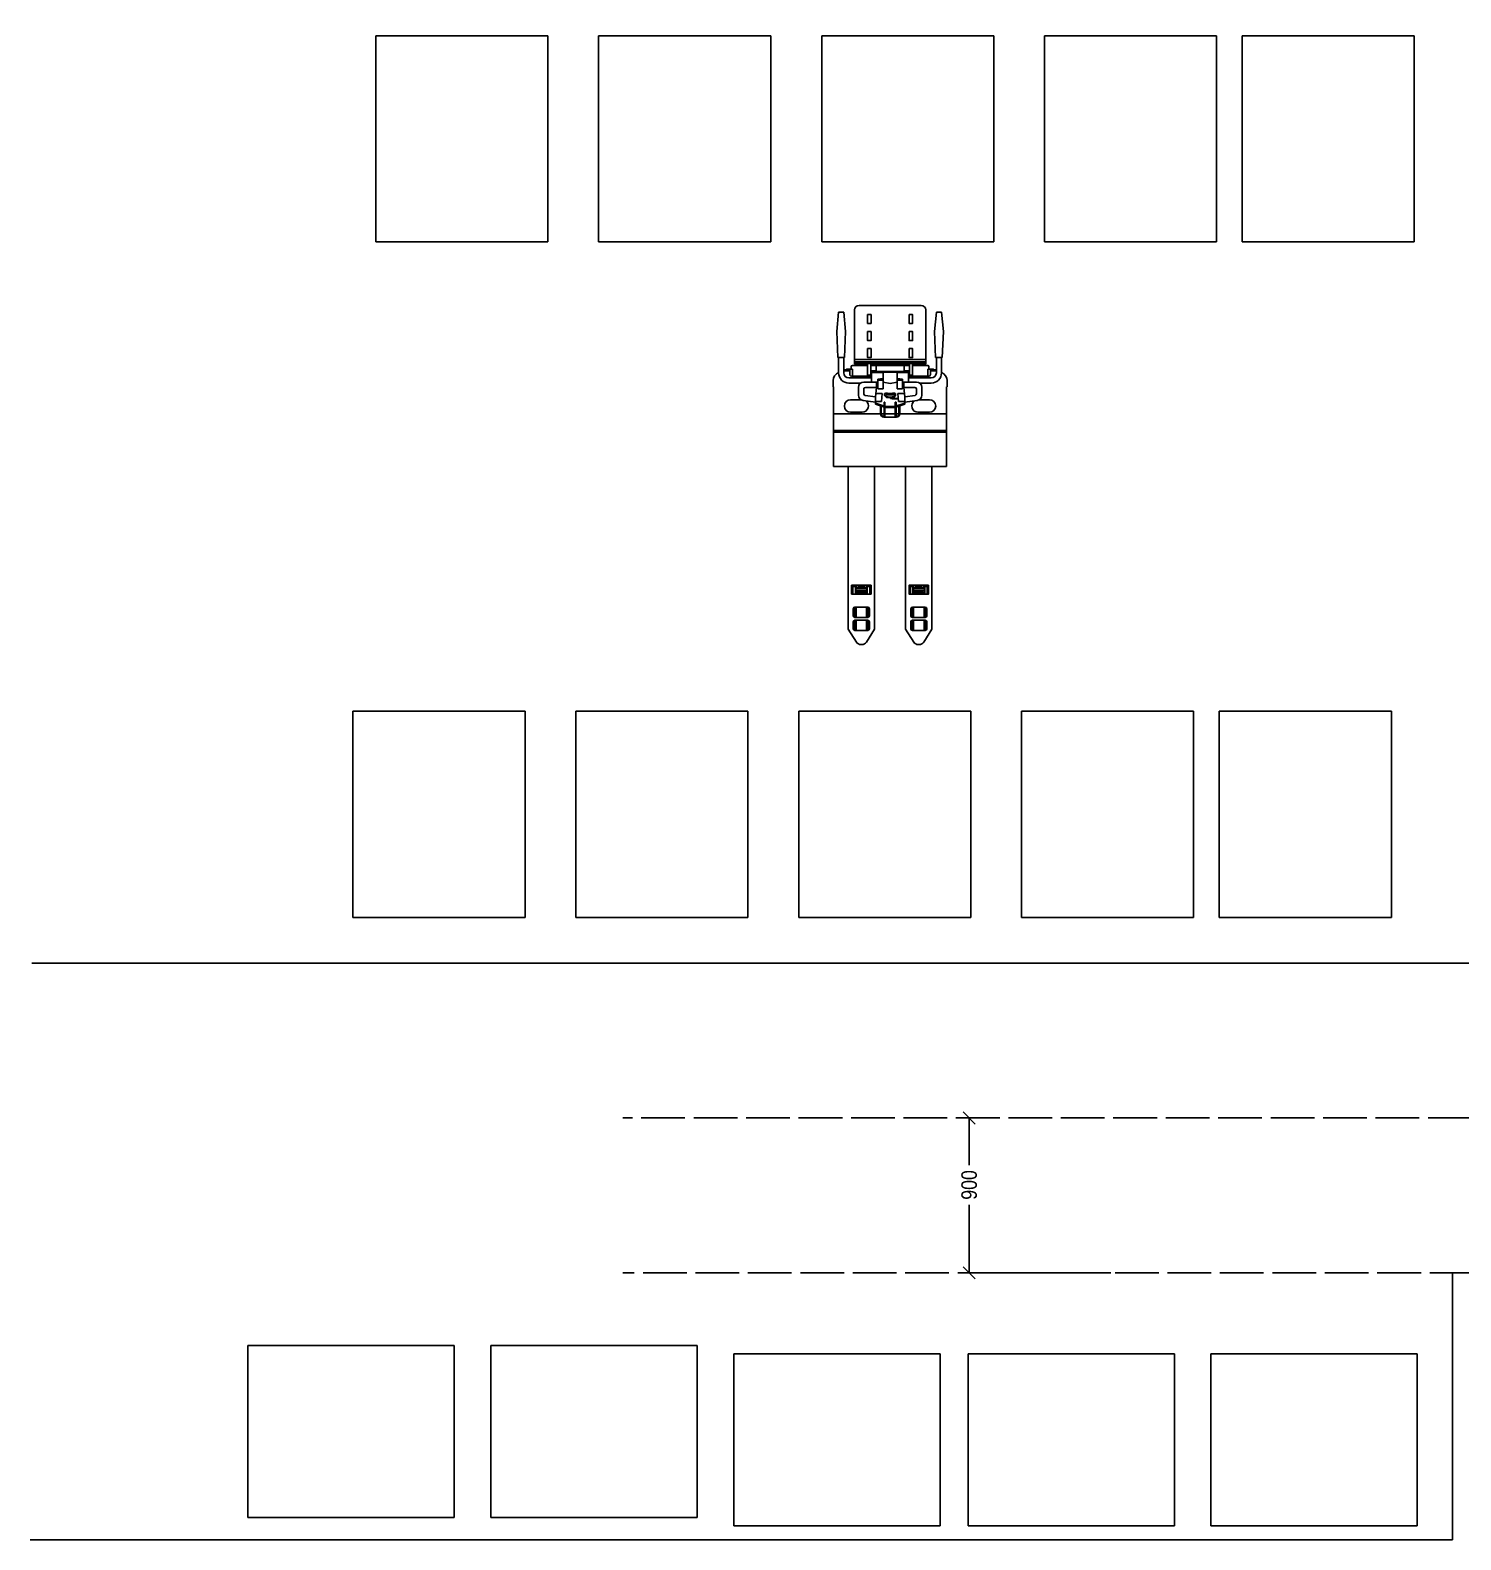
# Model space of a CAD drawing. Header units: millimetres. Extents: x -9564 to 48820, y -25359 to 24346.
# Drawn here: x 30675 to 38989, y -25359 to -16585 of the extents above; entities that cross this region are included whole.
import ezdxf

# ---------------------------------------------------------------- set-up
doc = ezdxf.new("R2010")
doc.units = ezdxf.units.MM
doc.header["$LTSCALE"] = 100
doc.linetypes.add('DASHEDX2', pattern=[3.048, 2.54, -0.508])
for name, color, linetype in [('Area circulacion', 50, 'DASHEDX2'), ('Cotas secundarias', 81, 'Continuous'), ('Maquinas', 200, 'Continuous'), ('Mesas-estantes', 230, 'Continuous'), ('MUROS', 7, 'Continuous')]:
    doc.layers.add(name, color=color, linetype=linetype)
doc.styles.add('OpenSansCondensed-Light', font='OpenSansCondensed-Light.ttf')
doc.dimstyles.new('Cotas Mateo', dxfattribs={"dimtxt": 90, "dimasz": 70, "dimexe": 0.375, "dimexo": 0.125, "dimgap": 0.1, "dimtad": 1, "dimzin": 12, "dimdsep": 46, "dimtxsty": 'OpenSansCondensed-Light', "dimblk": 'OBLIQUE', "dimcen": 2.5, "dimazin": 3, "dimtfac": 0.5, "dimtmove": 2, "dimatfit": 3, "dimarcsym": 0})

# ---------------------------------------------------------------- blocks, each defined once
blk = doc.blocks.new('_OBLIQUE')
at = {"color": 0, "linetype": 'ByBlock'}
blk.add_line((-0.5, -0.5), (0.5, 0.5), dxfattribs=at)
blk = doc.blocks.new('*D63')
at = {"layer": 'Cotas secundarias', "color": 0, "lineweight": -2, "transparency": 16777216}
for p, q in [((36132.2, -22907), (36131.8, -22907)), ((36132.2, -22907), (36132.2, -23180.4)), ((36132.2, -23807), (36132.2, -23412)), ((36954.9, -23807), (36131.8, -23807))]:
    blk.add_line(p, q, dxfattribs=at)
at = {"layer": 'Defpoints', "color": 0, "transparency": 16777216}
for p in [(36132.3, -22907), (36132.2, -23807), (36955, -23807)]:
    blk.add_point(p, dxfattribs=at)
at = {"layer": 'Cotas secundarias', "color": 0, "lineweight": -2, "transparency": 16777216, "xscale": 70, "yscale": 70, "zscale": 70}
for p, rotation in [((36132.2, -22907), 90), ((36132.2, -23807), 270)]:
    blk.add_blockref('_OBLIQUE', p, dxfattribs=dict(at, rotation=rotation))
at = {"layer": 'Cotas secundarias', "color": 0, "transparency": 16777216, "insert": (36132.2, -23296.2), "char_height": 90, "attachment_point": 5, "rotation": 90, "style": 'OpenSansCondensed-Light'}
blk.add_mtext('900', dxfattribs=at)

msp = doc.modelspace()

# ---------------------------------------------------------------- linework, layer by layer
msp.add_lwpolyline([(30683.758, -16103.441), (39040.649, -16103.441), (39040.649, -22006.953), (30683.758, -22006.953)])
at = {"layer": 'Area circulacion', "color": 2}
for p, q in [((43953.695, -22006.953), (34119.756, -22006.953)), ((44843.695, -22906.953), (34119.756, -22906.953)), ((44853.695, -23806.953), (34119.756, -23806.953))]:
    msp.add_line(p, q, dxfattribs=at)
at = {"layer": 'Maquinas'}
for p, q in [((35362.697, -18336.082), (35373.497, -18223.582)), ((35403.197, -18223.582), (35373.497, -18223.582)), ((35413.997, -18336.082), (35403.197, -18223.582)), ((35465.297, -18210.701), (35465.297, -18525.982)), ((35852.578, -18183.982), (35492.016, -18183.982)), ((35879.297, -18210.701), (35879.297, -18525.982)), ((35930.597, -18336.082), (35941.397, -18223.582)), ((35941.397, -18223.582), (35971.097, -18223.582)), ((35981.897, -18336.082), (35971.097, -18223.582)), ((35362.697, -18336.082), (35368.997, -18486.382)), ((35413.997, -18336.082), (35407.697, -18486.382)), ((35930.597, -18336.082), (35936.897, -18486.382)), ((35981.897, -18336.082), (35975.597, -18486.382)), ((35407.697, -18486.382), (35368.997, -18486.382)), ((35373.497, -18486.382), (35373.497, -18576.382)), ((35403.197, -18576.382), (35403.197, -18486.382)), ((35879.297, -18498.982), (35465.297, -18498.982)), ((35879.297, -18512.482), (35465.297, -18512.482)), ((35936.897, -18486.382), (35975.597, -18486.382)), ((35941.397, -18576.382), (35941.397, -18486.382)), ((35971.097, -18486.382), (35971.097, -18576.382)), ((35415.797, -18558.382), (35403.197, -18558.382)), ((35403.197, -18563.782), (35438.297, -18563.782)), ((35415.797, -18558.382), (35419.397, -18554.782)), ((35419.397, -18554.782), (35453.597, -18554.782)), ((35438.297, -18586.282), (35438.297, -18554.782)), ((35446.397, -18540.382), (35446.397, -18554.782)), ((35447.297, -18595.282), (35565.197, -18595.282)), ((35453.597, -18533.182), (35541.797, -18533.182)), ((35453.597, -18554.782), (35453.597, -18595.282)), ((35879.297, -18521.482), (35465.297, -18521.482)), ((35465.297, -18525.982), (35541.797, -18525.982)), ((35541.797, -18521.482), (35541.797, -18595.282)), ((35541.797, -18588.982), (35559.797, -18588.982)), ((35559.797, -18521.482), (35559.797, -18595.282)), ((35784.797, -18525.982), (35559.797, -18525.982)), ((35672.297, -18533.182), (35559.797, -18533.182)), ((35559.797, -18563.782), (35591.297, -18563.782)), ((35559.797, -18569.182), (35636.297, -18569.182)), ((35565.197, -18629.434), (35565.197, -18573.682)), ((35565.197, -18573.682), (35631.797, -18573.682)), ((35591.297, -18533.182), (35591.297, -18573.682)), ((35631.797, -18573.682), (35633.597, -18571.882)), ((35631.797, -18669.034), (35631.797, -18573.682)), ((35633.597, -18571.882), (35710.997, -18571.882)), ((35636.297, -18569.182), (35638.097, -18567.382)), ((35638.097, -18567.382), (35706.497, -18567.382)), ((35672.297, -18533.182), (35784.797, -18533.182)), ((35708.297, -18569.182), (35706.497, -18567.382)), ((35784.797, -18569.182), (35708.297, -18569.182)), ((35712.797, -18573.682), (35710.997, -18571.882)), ((35779.397, -18573.682), (35712.797, -18573.682)), ((35712.797, -18669.034), (35712.797, -18573.682)), ((35753.297, -18533.182), (35753.297, -18573.682)), ((35784.797, -18563.782), (35753.297, -18563.782)), ((35779.397, -18629.434), (35779.397, -18573.682)), ((35897.297, -18595.282), (35779.397, -18595.282)), ((35784.797, -18521.482), (35784.797, -18595.282)), ((35802.797, -18588.982), (35784.797, -18588.982)), ((35802.797, -18521.482), (35802.797, -18595.282)), ((35879.297, -18525.982), (35802.797, -18525.982)), ((35890.997, -18533.182), (35802.797, -18533.182)), ((35890.997, -18554.782), (35890.997, -18595.282)), ((35925.197, -18554.782), (35890.997, -18554.782)), ((35898.197, -18540.382), (35898.197, -18554.782)), ((35906.297, -18586.282), (35906.297, -18554.782)), ((35941.397, -18563.782), (35906.297, -18563.782)), ((35928.797, -18558.382), (35925.197, -18554.782)), ((35928.797, -18558.382), (35941.397, -18558.382)), ((35341.097, -18621.382), (35341.097, -18658.282)), ((35341.097, -18658.282), (35343.797, -18658.282)), ((35343.797, -18813.982), (35343.797, -18658.282)), ((35432.897, -18606.082), (35565.197, -18606.082)), ((35432.897, -18635.782), (35500.627, -18635.782)), ((35488.091, -18705.934), (35488.091, -18660.934)), ((35600.297, -18629.434), (35519.591, -18629.434)), ((35519.591, -18669.934), (35519.591, -18698.128)), ((35600.297, -18660.934), (35528.591, -18660.934)), ((35587.091, -18715.576), (35593.097, -18660.934)), ((35593.097, -18629.434), (35593.097, -18660.934)), ((35631.797, -18608.734), (35600.297, -18613.234)), ((35600.297, -18613.234), (35600.297, -18660.934)), ((35600.297, -18619.534), (35631.797, -18619.534)), ((35600.297, -18660.934), (35600.297, -18669.034)), ((35600.297, -18669.034), (35631.797, -18669.034)), ((35631.797, -18630.382), (35672.297, -18637.582)), ((35712.797, -18630.382), (35672.297, -18637.582)), ((35712.797, -18608.734), (35744.297, -18613.234)), ((35744.297, -18619.534), (35712.797, -18619.534)), ((35744.297, -18669.034), (35712.797, -18669.034)), ((35744.297, -18613.234), (35744.297, -18660.934)), ((35744.297, -18629.434), (35825.003, -18629.434)), ((35744.297, -18660.934), (35816.003, -18660.934)), ((35744.297, -18660.934), (35744.297, -18669.034)), ((35751.497, -18629.434), (35751.497, -18660.934)), ((35757.503, -18715.576), (35751.497, -18660.934)), ((35911.697, -18606.082), (35779.397, -18606.082)), ((35825.003, -18669.934), (35825.003, -18698.128)), ((35911.697, -18635.782), (35843.968, -18635.782)), ((35856.503, -18705.934), (35856.503, -18660.934)), ((36000.797, -18813.982), (36000.797, -18658.282)), ((36003.497, -18658.282), (36000.797, -18658.282)), ((36003.497, -18621.382), (36003.497, -18658.282)), ((35442.797, -18732.982), (35503.447, -18732.982)), ((35587.091, -18747.396), (35515.136, -18737.117)), ((35587.091, -18715.576), (35527.318, -18707.038)), ((35587.091, -18747.396), (35587.091, -18715.576)), ((35587.091, -18747.396), (35587.091, -18742.896)), ((35587.091, -18742.896), (35623.091, -18742.896)), ((35587.091, -18747.396), (35587.091, -18759.096)), ((35587.091, -18752.473), (35646.294, -18771.682)), ((35587.091, -18759.096), (35645.297, -18777.982)), ((35626.691, -18696.996), (35589.133, -18696.996)), ((35616.194, -18768.539), (35616.194, -18813.982)), ((35620.694, -18769.999), (35620.694, -18813.982)), ((35623.091, -18742.896), (35626.691, -18696.996)), ((35637.794, -18746.748), (35637.794, -18768.924)), ((35637.794, -18746.748), (35642.294, -18746.748)), ((35637.794, -18775.548), (35637.794, -18832.882)), ((35645.297, -18696.082), (35639.897, -18696.082)), ((35639.897, -18696.082), (35639.897, -18708.682)), ((35650.697, -18719.482), (35639.897, -18708.682)), ((35642.294, -18746.748), (35642.294, -18770.384)), ((35645.297, -18693.382), (35657.897, -18693.382)), ((35645.297, -18693.382), (35645.297, -18696.082)), ((35698.301, -18771.682), (35646.294, -18771.682)), ((35647.097, -18712.282), (35647.097, -18703.282)), ((35647.097, -18703.282), (35697.497, -18703.282)), ((35650.697, -18712.282), (35647.097, -18712.282)), ((35650.697, -18714.982), (35650.697, -18712.282)), ((35660.597, -18714.982), (35650.697, -18714.982)), ((35650.697, -18719.482), (35693.897, -18719.482)), ((35657.897, -18693.382), (35657.897, -18696.082)), ((35686.697, -18696.082), (35657.897, -18696.082)), ((35660.597, -18717.682), (35660.597, -18714.982)), ((35660.597, -18717.682), (35683.997, -18717.682)), ((35693.897, -18722.196), (35674.097, -18722.196)), ((35674.097, -18724.896), (35674.097, -18722.196)), ((35683.997, -18724.896), (35674.097, -18724.896)), ((35683.997, -18717.682), (35683.997, -18714.982)), ((35683.997, -18714.982), (35693.897, -18714.982)), ((35683.997, -18724.896), (35683.997, -18727.596)), ((35720.303, -18727.596), (35683.997, -18727.596)), ((35686.697, -18693.382), (35686.697, -18696.082)), ((35699.297, -18693.382), (35686.697, -18693.382)), ((35693.897, -18719.482), (35704.697, -18708.682)), ((35693.897, -18714.982), (35693.897, -18712.282)), ((35693.897, -18712.282), (35697.497, -18712.282)), ((35693.897, -18722.196), (35693.897, -18724.896)), ((35720.091, -18724.896), (35693.897, -18724.896)), ((35697.497, -18712.282), (35697.497, -18703.282)), ((35757.503, -18752.473), (35698.301, -18771.682)), ((35699.297, -18693.382), (35699.297, -18696.082)), ((35699.297, -18696.082), (35704.697, -18696.082)), ((35757.503, -18759.096), (35699.297, -18777.982)), ((35702.3, -18746.748), (35702.3, -18770.384)), ((35706.8, -18746.748), (35702.3, -18746.748)), ((35704.697, -18696.082), (35704.697, -18708.682)), ((35706.8, -18746.748), (35706.8, -18768.924)), ((35706.8, -18775.548), (35706.8, -18832.882)), ((35721.503, -18742.896), (35717.903, -18696.996)), ((35717.903, -18696.996), (35755.461, -18696.996)), ((35757.503, -18742.896), (35721.503, -18742.896)), ((35723.9, -18769.999), (35723.9, -18813.982)), ((35728.4, -18768.539), (35728.4, -18813.982)), ((35757.503, -18715.576), (35817.276, -18707.038)), ((35757.503, -18747.396), (35757.503, -18715.576)), ((35757.503, -18747.396), (35829.458, -18737.117)), ((35757.503, -18747.396), (35757.503, -18742.896)), ((35757.503, -18747.396), (35757.503, -18759.096)), ((35901.797, -18732.982), (35841.147, -18732.982)), ((35343.797, -18813.982), (35616.194, -18813.982)), ((35343.797, -19120.882), (35343.797, -18813.982)), ((35442.797, -18804.982), (35510.297, -18804.982)), ((35620.694, -18813.982), (35637.794, -18813.982)), ((35635.094, -18828.382), (35637.794, -18828.382)), ((35635.094, -18832.882), (35709.5, -18832.882)), ((35642.294, -18777.008), (35642.294, -18832.882)), ((35642.294, -18813.982), (35702.3, -18813.982)), ((35699.297, -18777.982), (35645.297, -18777.982)), ((35702.3, -18777.008), (35702.3, -18832.882)), ((35706.8, -18813.982), (35723.9, -18813.982)), ((35709.5, -18828.382), (35706.8, -18828.382)), ((35728.4, -18813.982), (36000.797, -18813.982)), ((35901.797, -18804.982), (35834.297, -18804.982)), ((36000.797, -19120.882), (36000.797, -18813.982)), ((35343.797, -18911.182), (36000.797, -18911.182)), ((35343.797, -18920.182), (36000.797, -18920.182)), ((35343.797, -19120.882), (36000.797, -19120.882)), ((35429.297, -20066.782), (35429.297, -19120.882)), ((35582.297, -20066.782), (35582.297, -19120.882)), ((35762.297, -20066.782), (35762.297, -19120.882)), ((35915.297, -20066.782), (35915.297, -19120.882)), ((35456.159, -19862.482), (35456.159, -19810.282)), ((35456.159, -19818.382), (35470.559, -19818.382)), ((35470.559, -19857.982), (35470.559, -19818.382)), ((35472.359, -19829.182), (35536.259, -19829.182)), ((35472.359, -19841.782), (35472.359, -19829.182)), ((35476.859, -19826.482), (35476.859, -19812.982)), ((35476.859, -19812.982), (35490.359, -19812.982)), ((35476.859, -19826.482), (35536.259, -19826.482)), ((35490.359, -19826.482), (35490.359, -19812.982)), ((35493.059, -19826.482), (35493.059, -19818.382)), ((35493.059, -19818.382), (35517.359, -19818.382)), ((35517.359, -19826.482), (35517.359, -19818.382)), ((35522.759, -19826.482), (35522.759, -19812.982)), ((35522.759, -19812.982), (35536.259, -19812.982)), ((35536.259, -19826.482), (35536.259, -19812.982)), ((35536.259, -19841.782), (35536.259, -19829.182)), ((35554.259, -19818.382), (35539.859, -19818.382)), ((35539.859, -19862.482), (35539.859, -19818.382)), ((35554.259, -19862.482), (35554.259, -19818.382)), ((35790.335, -19862.482), (35790.335, -19818.382)), ((35790.335, -19818.382), (35804.735, -19818.382)), ((35804.735, -19862.482), (35804.735, -19818.382)), ((35808.335, -19826.482), (35808.335, -19812.982)), ((35821.835, -19812.982), (35808.335, -19812.982)), ((35867.735, -19826.482), (35808.335, -19826.482)), ((35872.235, -19829.182), (35808.335, -19829.182)), ((35808.335, -19841.782), (35808.335, -19829.182)), ((35821.835, -19826.482), (35821.835, -19812.982)), ((35851.535, -19818.382), (35827.235, -19818.382)), ((35827.235, -19826.482), (35827.235, -19818.382)), ((35851.535, -19826.482), (35851.535, -19818.382)), ((35854.235, -19826.482), (35854.235, -19812.982)), ((35867.735, -19812.982), (35854.235, -19812.982)), ((35867.735, -19826.482), (35867.735, -19812.982)), ((35872.235, -19841.782), (35872.235, -19829.182)), ((35888.435, -19818.382), (35874.035, -19818.382)), ((35874.035, -19857.982), (35874.035, -19818.382)), ((35888.435, -19862.482), (35888.435, -19810.282)), ((35470.559, -19857.982), (35536.259, -19857.982)), ((35472.359, -19841.782), (35536.259, -19841.782)), ((35477.759, -19848.082), (35536.259, -19848.082)), ((35477.759, -19857.982), (35477.759, -19848.082)), ((35490.359, -19857.982), (35490.359, -19848.082)), ((35493.059, -19857.982), (35493.059, -19848.082)), ((35517.359, -19857.982), (35517.359, -19848.082)), ((35521.859, -19857.982), (35521.859, -19848.082)), ((35536.259, -19857.982), (35536.259, -19848.082)), ((35872.235, -19841.782), (35808.335, -19841.782)), ((35808.335, -19857.982), (35808.335, -19848.082)), ((35866.835, -19848.082), (35808.335, -19848.082)), ((35874.035, -19857.982), (35808.335, -19857.982)), ((35822.735, -19857.982), (35822.735, -19848.082)), ((35827.235, -19857.982), (35827.235, -19848.082)), ((35851.535, -19857.982), (35851.535, -19848.082)), ((35854.235, -19857.982), (35854.235, -19848.082)), ((35866.835, -19857.982), (35866.835, -19848.082)), ((35457.959, -19947.982), (35457.959, -19987.582)), ((35542.559, -19938.082), (35467.859, -19938.082)), ((35467.859, -19938.082), (35467.859, -19997.482)), ((35542.559, -19997.482), (35467.859, -19997.482)), ((35475.059, -19938.082), (35475.059, -19997.482)), ((35535.359, -19938.082), (35535.359, -19997.482)), ((35542.559, -19938.082), (35542.559, -19997.482)), ((35552.459, -19947.982), (35552.459, -19987.582)), ((35792.135, -19947.982), (35792.135, -19987.582)), ((35802.035, -19938.082), (35876.735, -19938.082)), ((35802.035, -19938.082), (35802.035, -19997.482)), ((35802.035, -19997.482), (35876.735, -19997.482)), ((35809.235, -19938.082), (35809.235, -19997.482)), ((35869.535, -19938.082), (35869.535, -19997.482)), ((35876.735, -19938.082), (35876.735, -19997.482)), ((35886.635, -19947.982), (35886.635, -19987.582)), ((35476.714, -20141.294), (35429.297, -20066.782)), ((35457.959, -20023.582), (35457.959, -20063.182)), ((35542.559, -20013.682), (35467.859, -20013.682)), ((35467.859, -20013.682), (35467.859, -20073.082)), ((35542.559, -20073.082), (35467.859, -20073.082)), ((35475.059, -20013.682), (35475.059, -20073.082)), ((35534.881, -20141.294), (35582.297, -20066.782)), ((35535.359, -20013.682), (35535.359, -20073.082)), ((35542.559, -20013.682), (35542.559, -20073.082)), ((35552.459, -20023.582), (35552.459, -20063.182)), ((35809.714, -20141.294), (35762.297, -20066.782)), ((35792.135, -20023.582), (35792.135, -20063.182)), ((35802.035, -20013.682), (35876.735, -20013.682)), ((35802.035, -20013.682), (35802.035, -20073.082)), ((35802.035, -20073.082), (35876.735, -20073.082)), ((35809.235, -20013.682), (35809.235, -20073.082)), ((35867.881, -20141.294), (35915.297, -20066.782)), ((35869.535, -20013.682), (35869.535, -20073.082)), ((35876.735, -20013.682), (35876.735, -20073.082)), ((35886.635, -20023.582), (35886.635, -20063.182)), ((35503.289, -20155.882), (35508.305, -20155.882)), ((35836.289, -20155.882), (35841.305, -20155.882))]:
    msp.add_line(p, q, dxfattribs=at)
for points in [[(35561.597, -18237.082), (35561.597, -18289.282), (35541.797, -18289.282), (35541.797, -18237.082)], [(35782.997, -18237.082), (35782.997, -18289.282), (35802.797, -18289.282), (35802.797, -18237.082)], [(35561.597, -18336.082), (35561.597, -18388.282), (35541.797, -18388.282), (35541.797, -18336.082)], [(35782.997, -18336.082), (35782.997, -18388.282), (35802.797, -18388.282), (35802.797, -18336.082)], [(35561.597, -18435.082), (35561.597, -18487.282), (35541.797, -18487.282), (35541.797, -18435.082)], [(35782.997, -18435.082), (35782.997, -18487.282), (35802.797, -18487.282), (35802.797, -18435.082)], [(35448.959, -19810.282), (35448.959, -19862.482), (35561.459, -19862.482), (35561.459, -19810.282)], [(35895.635, -19810.282), (35895.635, -19862.482), (35783.135, -19862.482), (35783.135, -19810.282)]]:
    msp.add_lwpolyline(points, close=True, dxfattribs=at)
for centre in [(35596.697, -18642.034), (35596.697, -18652.834), (35747.897, -18642.034), (35747.897, -18652.834), (35557.859, -19817.482), (35786.735, -19817.482), (35557.859, -19840.882), (35786.735, -19840.882)]:
    msp.add_circle(centre, 1.8, dxfattribs=at)
for centre, radius, start, end in [((35492.016, -18210.701), 26.719, 90, 180), ((35852.578, -18210.701), 26.719, 0, 90), ((35391.497, -18621.382), 50.4, 110.9248324, 180), ((35432.897, -18576.382), 59.4, 180, 270), ((35432.897, -18576.382), 29.7, 180, 270), ((35447.297, -18586.282), 9, 180, 270), ((35453.597, -18540.382), 7.2, 90, 180), ((35890.997, -18540.382), 7.2, 0, 90), ((35897.297, -18586.282), 9, 270, 0), ((35911.697, -18576.382), 59.4, 270, 0), ((35911.697, -18576.382), 29.7, 270, 0), ((35953.097, -18621.382), 50.4, 0, 69.0751676), ((35519.591, -18660.934), 31.5, 90, 180), ((35528.591, -18669.934), 9, 90, 180), ((35816.003, -18669.934), 9, 0, 90), ((35825.003, -18660.934), 31.5, 0, 90), ((35442.797, -18768.982), 36, 90, 270), ((35519.591, -18705.934), 31.5, 180, 261.8698976), ((35510.297, -18768.982), 36, 270, 55.4112212), ((35528.591, -18698.128), 9, 180, 261.8698976), ((35834.297, -18768.982), 36, 124.5887788, 270), ((35816.003, -18698.128), 9, 278.1301024, 0), ((35825.003, -18705.934), 31.5, 278.1301024, 0), ((35901.797, -18768.982), 36, 270, 90), ((35635.094, -18813.982), 18.9, 180, 270), ((35635.094, -18813.982), 14.4, 180, 270), ((35709.5, -18813.982), 18.9, 270, 0), ((35709.5, -18813.982), 14.4, 270, 0), ((35467.859, -19947.982), 9.9, 90, 180), ((35467.859, -19987.582), 9.9, 180, 270), ((35542.559, -19947.982), 9.9, 0, 90), ((35542.559, -19987.582), 9.9, 270, 0), ((35802.035, -19947.982), 9.9, 90, 180), ((35802.035, -19987.582), 9.9, 180, 270), ((35876.735, -19947.982), 9.9, 0, 90), ((35876.735, -19987.582), 9.9, 270, 0), ((35467.859, -20023.582), 9.9, 90, 180), ((35467.859, -20063.182), 9.9, 180, 270), ((35542.559, -20023.582), 9.9, 0, 90), ((35542.559, -20063.182), 9.9, 270, 0), ((35802.035, -20023.582), 9.9, 90, 180), ((35802.035, -20063.182), 9.9, 180, 270), ((35876.735, -20023.582), 9.9, 0, 90), ((35876.735, -20063.182), 9.9, 270, 0), ((35503.289, -20124.382), 31.5, 212.4711923, 270), ((35508.305, -20124.382), 31.5, 270, 327.5288077), ((35836.289, -20124.382), 31.5, 212.4711923, 270), ((35841.305, -20124.382), 31.5, 270, 327.5288077)]:
    msp.add_arc(centre, radius, start, end, dxfattribs=at)
at = {"layer": 'Mesas-estantes'}
for p, q in [((32683.842, -16616.93), (33183.842, -16616.93)), ((32683.842, -16616.93), (32683.842, -17815.552)), ((33183.842, -16616.93), (33683.842, -16616.93)), ((33683.842, -16616.93), (33683.842, -17815.552)), ((33978.644, -16616.93), (34478.644, -16616.93)), ((33978.644, -16616.93), (33978.644, -17815.552)), ((34478.644, -16616.93), (34978.644, -16616.93)), ((34978.644, -16616.93), (34978.644, -17815.552)), ((35274.729, -16616.93), (35774.729, -16616.93)), ((35274.729, -16616.93), (35274.729, -17815.552)), ((35774.729, -16616.93), (36274.729, -16616.93)), ((36274.729, -16616.93), (36274.729, -17815.552)), ((36569.53, -16616.93), (37069.53, -16616.93)), ((36569.53, -16616.93), (36569.53, -17815.552)), ((37069.53, -16616.93), (37569.53, -16616.93)), ((37569.53, -16616.93), (37569.53, -17815.552)), ((37718.474, -16616.93), (38218.474, -16616.93)), ((37718.474, -16616.93), (37718.474, -17815.552)), ((38218.474, -16616.93), (38718.474, -16616.93)), ((38718.474, -16616.93), (38718.474, -17815.552)), ((32683.842, -17815.552), (33183.842, -17815.552)), ((33183.842, -17815.552), (33683.842, -17815.552)), ((33978.644, -17815.552), (34478.644, -17815.552)), ((34478.644, -17815.552), (34978.644, -17815.552)), ((35274.729, -17815.552), (35774.729, -17815.552)), ((35774.729, -17815.552), (36274.729, -17815.552)), ((36569.53, -17815.552), (37069.53, -17815.552)), ((37069.53, -17815.552), (37569.53, -17815.552)), ((37718.474, -17815.552), (38218.474, -17815.552)), ((38218.474, -17815.552), (38718.474, -17815.552)), ((32550.826, -20542.741), (33050.826, -20542.741)), ((32550.826, -20542.741), (32550.826, -21741.364)), ((33050.826, -20542.741), (33550.826, -20542.741)), ((33550.826, -20542.741), (33550.826, -21741.364)), ((33845.628, -20542.741), (34345.628, -20542.741)), ((33845.628, -20542.741), (33845.628, -21741.364)), ((34345.628, -20542.741), (34845.628, -20542.741)), ((34845.628, -20542.741), (34845.628, -21741.364)), ((35141.712, -20542.741), (35641.712, -20542.741)), ((35141.712, -20542.741), (35141.712, -21741.364)), ((35641.712, -20542.741), (36141.712, -20542.741)), ((36141.712, -20542.741), (36141.712, -21741.364)), ((36436.514, -20542.741), (36936.514, -20542.741)), ((36436.514, -20542.741), (36436.514, -21741.364)), ((36936.514, -20542.741), (37436.514, -20542.741)), ((37436.514, -20542.741), (37436.514, -21741.364)), ((37585.457, -20542.741), (38085.457, -20542.741)), ((37585.457, -20542.741), (37585.457, -21741.364)), ((38085.457, -20542.741), (38585.457, -20542.741)), ((38585.457, -20542.741), (38585.457, -21741.364)), ((32550.826, -21741.364), (33050.826, -21741.364)), ((33050.826, -21741.364), (33550.826, -21741.364)), ((33845.628, -21741.364), (34345.628, -21741.364)), ((34345.628, -21741.364), (34845.628, -21741.364)), ((35141.712, -21741.364), (35641.712, -21741.364)), ((35641.712, -21741.364), (36141.712, -21741.364)), ((36436.514, -21741.364), (36936.514, -21741.364)), ((36936.514, -21741.364), (37436.514, -21741.364)), ((37585.457, -21741.364), (38085.457, -21741.364)), ((38085.457, -21741.364), (38585.457, -21741.364)), ((31940.844, -24728.886), (31940.844, -24228.886)), ((31940.844, -24228.886), (33139.467, -24228.886)), ((33139.467, -24728.886), (33139.467, -24228.886)), ((33351.641, -24728.886), (33351.641, -24228.886)), ((33351.641, -24228.886), (34550.264, -24228.886)), ((34550.264, -24728.886), (34550.264, -24228.886)), ((34764.355, -24777.093), (34764.355, -24277.093)), ((34764.355, -24277.093), (35962.978, -24277.093)), ((35962.978, -24777.093), (35962.978, -24277.093)), ((36126.26, -24777.093), (36126.26, -24277.093)), ((36126.26, -24277.093), (37324.883, -24277.093)), ((37324.883, -24777.093), (37324.883, -24277.093)), ((37537.058, -24777.093), (37537.058, -24277.093)), ((37537.058, -24277.093), (38735.68, -24277.093)), ((38735.68, -24777.093), (38735.68, -24277.093)), ((31940.844, -25228.886), (31940.844, -24728.886)), ((33139.467, -25228.886), (33139.467, -24728.886)), ((33351.641, -25228.886), (33351.641, -24728.886)), ((34550.264, -25228.886), (34550.264, -24728.886)), ((34764.355, -25277.093), (34764.355, -24777.093)), ((35962.978, -25277.093), (35962.978, -24777.093)), ((36126.26, -25277.093), (36126.26, -24777.093)), ((37324.883, -25277.093), (37324.883, -24777.093)), ((37537.058, -25277.093), (37537.058, -24777.093)), ((38735.68, -25277.093), (38735.68, -24777.093)), ((31940.844, -25228.886), (33139.467, -25228.886)), ((33351.641, -25228.886), (34550.264, -25228.886)), ((34764.355, -25277.093), (35962.978, -25277.093)), ((36126.26, -25277.093), (37324.883, -25277.093)), ((37537.058, -25277.093), (38735.68, -25277.093))]:
    msp.add_line(p, q, dxfattribs=at)
at = {"layer": 'MUROS'}
for p, q in [((38941.278, -22006.953), (39041.278, -22006.953)), ((38941.278, -23806.953), (38941.278, -25358.736)), ((30675.182, -25358.736), (38941.278, -25358.736))]:
    msp.add_line(p, q, dxfattribs=at)

# ---------------------------------------------------------------- dimensions: what is measured, and where the dimension line sits
at = {"layer": 'Cotas secundarias'}
dim = msp.add_linear_dim(base=(36132.165, -23806.953), p1=(36132.331, -22906.953), p2=(36954.981, -23806.953), angle=90, dimstyle='Cotas Mateo', dxfattribs=at)
dim.commit()
dim.dimension.update_dxf_attribs({"geometry": '*D63', "text_midpoint": (36132.165, -23296.21), "dimtype": 160})

doc.saveas('drawing.dxf')
